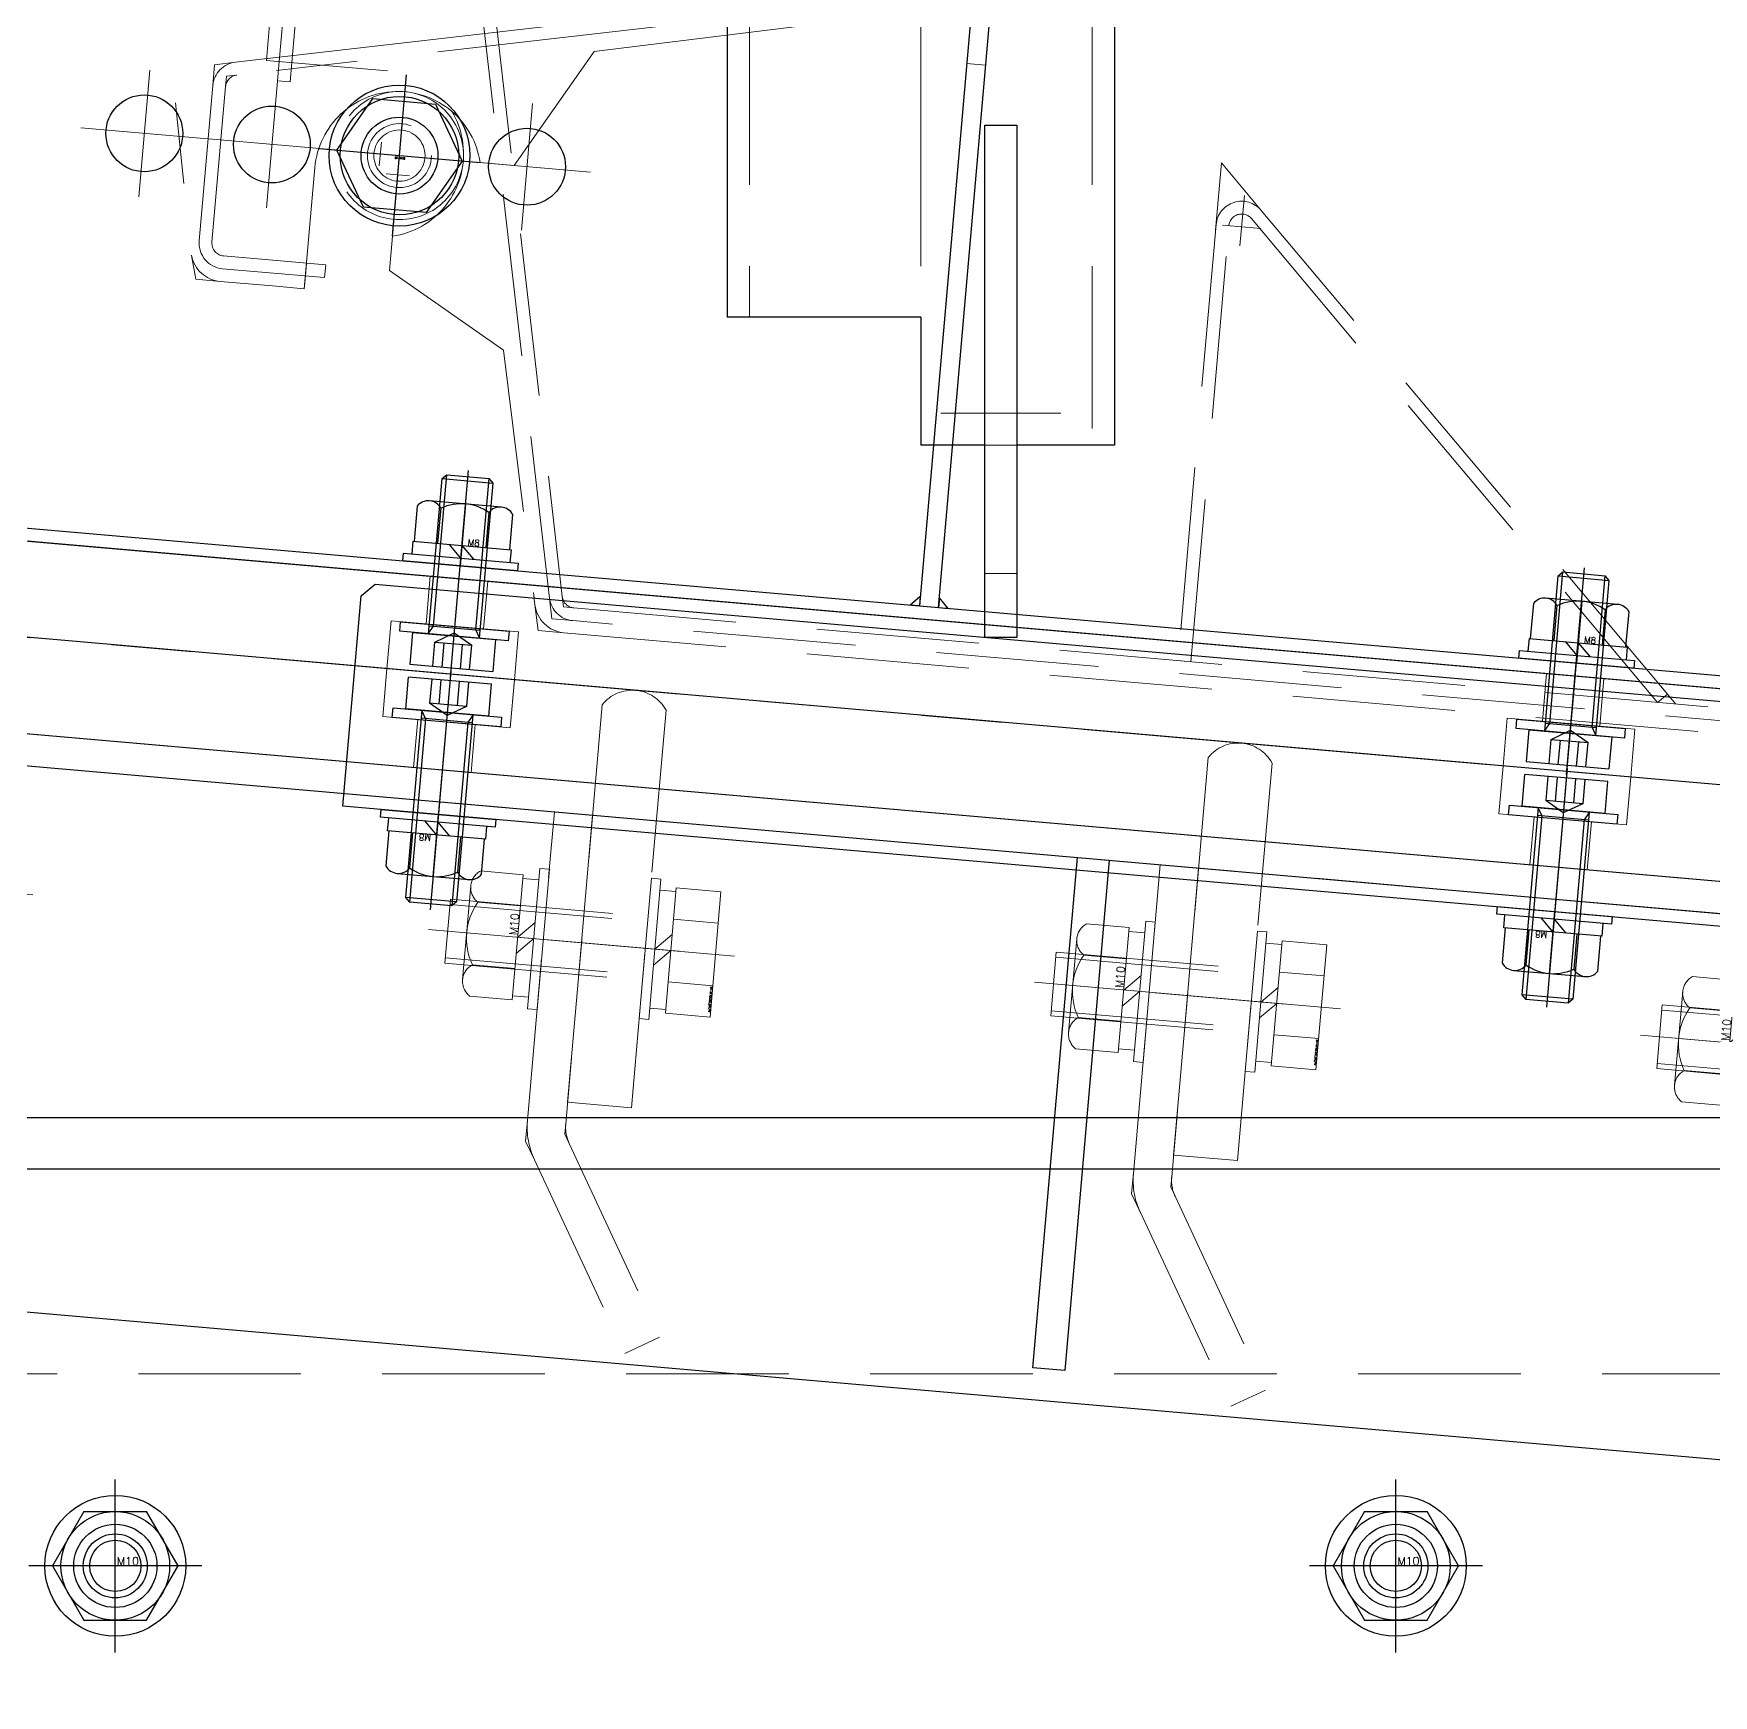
# Model space of a CAD drawing. Header units: millimetres. Extents: x -8731 to 85711, y -14522 to 31379.
# Drawn here: x 6927.9 to 7190.2, y 13537 to 13796.6 of the extents above; entities that cross this region are included whole.
import ezdxf
from ezdxf import colors
from ezdxf.entities.mleader import LeaderData, LeaderLine
from ezdxf.enums import TextEntityAlignment as Align
from ezdxf.math import Vec2, Vec3

# ---------------------------------------------------------------- set-up
doc = ezdxf.new("R2010")
doc.units = ezdxf.units.MM
doc.header["$LTSCALE"] = 4
doc.header["$PDMODE"] = 99
doc.header["$PDSIZE"] = 1
for name, pattern in [('CENTER2', [28.575, 19.05, -3.175, 3.175, -3.175]), ('HIDDEN', [9.525, 6.35, -3.175]), ('PHANTOM2', [31.75, 15.875, -3.175, 3.175, -3.175, 3.175, -3.175])]:
    doc.linetypes.add(name, pattern=pattern)
for name, color, linetype, lineweight in [('04_HIDDEN', 2, 'HIDDEN', 13), ('05_CENTER', 4, 'CENTER2', 13), ('06_PHANTOM', 2, 'PHANTOM2', 13), ('08_DIM', 3, 'Continuous', 13)]:
    doc.layers.add(name, color=color, linetype=linetype, lineweight=lineweight)
doc.layers.add('10_DRAFT', color=8, linetype='Continuous', lineweight=0, plot=False)
doc.styles.add('KANJI0', font='txt.shx', dxfattribs={"width": 0.9, "height": 30, "bigfont": 'bigfont'})
doc.styles.add('KSS_TXT', font='txt.shx', dxfattribs={"bigfont": 'extfont2.shx'})
doc.styles.add('KSS_TXT_L', font='txt.shx', dxfattribs={"height": 9, "bigfont": 'extfont2.shx'})
doc.styles.get("Standard").update_dxf_attribs({"font": 'txt.shx', "bigfont": 'extfont2.shx'})
doc.dimstyles.new('KSS_DIM', dxfattribs={"dimscale": 3, "dimtxt": 3, "dimasz": 2.5, "dimexe": 1.25, "dimexo": 0.625, "dimtad": 1, "dimdsep": 46, "dimtxsty": 'KSS_TXT', "dimblk": 'OPEN30', "dimcen": 0, "dimazin": 2, "dimtfac": 0.75, "dimtmove": 0, "dimatfit": 3, "dimldrblk": 'OPEN30', "dimfxl": 1, "dimtolj": 1, "dimarcsym": 0})

# ---------------------------------------------------------------- blocks, each defined once
blk = doc.blocks.new('A$C77346CC7_1_1')
at = {"color": 0}
for p, q in [((-15, -10), (-113.34, -28.98)), ((-111, -30), (-86.63, -30)), ((-117, -33.8), (-117, -42)), ((-115, -50), (-115, -34)), ((-113, -34), (-113, -50)), ((-86.63, -32), (-111, -32)), ((-65.65, -126.8), (-84.67, -33.6)), ((-82.71, -33.2), (-63.69, -126.4)), ((-117, -42), (-117, -47)), ((-117, -47), (-115, -47)), ((-117, -47), (-98, -47)), ((-113, -50), (-115, -50)), ((-115, -50), (-113, -50)), ((-95, -72.65), (-95, -78)), ((-95, -78), (-76.17, -88.87)), ((-76.17, -88.87), (-67.84, -128.04))]:
    blk.add_line(p, q, dxfattribs=at)
for centre, radius, start, end in [((-112, -33.8), 5, 105.5241, 180), ((-111, -34), 4, 90, 180), ((-86.63, -34), 4, 11.5346, 90), ((-111, -34), 2, 90, 180), ((-86.63, -34), 2, 11.5346, 90), ((-98, -60), 13, 283.3424, 90)]:
    blk.add_arc(centre, radius, start, end, dxfattribs=at)
at = {"layer": '04_HIDDEN'}
blk.add_line((-113, -47), (-115, -47), dxfattribs=at)
at = {"layer": '10_DRAFT'}
for p, q in [((-113.34, -28.98), (-117, -30)), ((-117, -30), (-117, -33.8)), ((-86.63, -30), (-83.37, -30)), ((-83.37, -30), (-82.71, -33.2)), ((-86.63, -32), (-85, -32)), ((-85, -32), (-84.67, -33.6)), ((-94.33, -60), (-99.84, -60)), ((-98, -61.84), (-98, -58.16)), ((-95, -61.21), (-95, -58.79))]:
    blk.add_line(p, q, dxfattribs=at)
blk = doc.blocks.new('A$C465C50AC_1_1')
blk.add_blockref('A$C77346CC7_1_1', (0, 7))
blk = doc.blocks.new('A$C2A205131_1_1_1')
at = {"color": 0}
blk.add_line((1025, 18), (0, 18), dxfattribs=at)
for centre in [(600, -12), (800, -12)]:
    blk.add_circle(centre, 6.5, dxfattribs=at)
at = {"layer": '05_CENTER'}
for p, q in [((600, -24.03), (600, 0.03)), ((800, -24.03), (800, 0.03)), ((612.03, -12), (587.97, -12)), ((812.03, -12), (787.97, -12))]:
    blk.add_line(p, q, dxfattribs=at)
blk = doc.blocks.new('10b_2_1')
at = {"color": 0, "linetype": 'CENTER2'}
for p, q in [((0, -13.51), (0, 13.51)), ((13.51, 0), (-13.51, 0))]:
    blk.add_line(p, q, dxfattribs=at)
at = {"color": 0}
for p, q in [((-4.9, 8.49), (-9.8, 0)), ((-4.9, 8.49), (4.9, 8.49)), ((9.8, 0), (4.9, 8.49)), ((-9.8, 0), (-4.9, -8.49)), ((4.9, -8.49), (9.8, 0)), ((-4.9, -8.49), (4.9, -8.49))]:
    blk.add_line(p, q, dxfattribs=at)
for radius in [11, 8.49, 5, 4]:
    blk.add_circle((0, 0), radius, dxfattribs=at)
at = {"layer": '10_DRAFT', "style": 'KSS_TXT'}
blk.add_text('M10', height=1.25, dxfattribs=at).set_placement((0.26, 0.12))
blk = doc.blocks.new('A$C08C40B1A_1')
for p in [(200, 0), (400, 0)]:
    blk.add_blockref('10b_2_1', p)
at = {"layer": '04_HIDDEN', "xscale": -1}
blk.add_blockref('A$C2A205131_1_1_1', (1000, 12), dxfattribs=at)
blk = doc.blocks.new('AM_BALLOON1')
at = {"transparency": 16777216}
blk.add_circle((0, 0), 5, dxfattribs=at)
blk.add_attdef('B_NUMBER', text='', height=3, dxfattribs=at).set_placement((0, 0), align=Align.MIDDLE_CENTER)
blk = doc.blocks.new('_OPEN')
at = {"color": 0, "linetype": 'ByBlock'}
for p, q in [((-1, 0.1667), (0, 0)), ((0, 0), (-1, -0.1667)), ((0, 0), (-1, 0))]:
    blk.add_line(p, q, dxfattribs=at)
blk = doc.blocks.new('A$C27AD2B2D_1_1_1')
at = {"color": 0}
blk.add_line((50, 192), (2550, 192), dxfattribs=at)
blk.add_lwpolyline([(50, 200), (2550, 200), (2550, 100), (50, 100)], close=True, dxfattribs=at)
for centre in [(1750, 130), (1950, 130)]:
    blk.add_circle(centre, 6.5, dxfattribs=at)
at = {"layer": '05_CENTER'}
for p, q in [((1750, 117.97), (1750, 142.03)), ((1950, 117.97), (1950, 142.03)), ((1737.97, 130), (1762.03, 130)), ((1937.97, 130), (1962.03, 130))]:
    blk.add_line(p, q, dxfattribs=at)
blk = doc.blocks.new('A$C630344D5_1_1_1')
at = {"color": 0}
blk.add_lwpolyline([(1160, 150.2), (280, 150.2, -0.037623), (275.52, 150.54), (28.38, 187.87, 1.096072), (6.32, -189.89), (309, -179.82, -0.030069), (312.61, -179.91), (1997.39, -326.79, 0.610481), (2025.81, -281.61), (1921.29, -105.09, -0.309422), (1923.51, -71.27), (2106.95, 162.34, 0.68117), (2034, 286.77), (1164.64, 150.56, -0.038872), (1160, 150.2)], format="xyb", dxfattribs=at)
blk = doc.blocks.new('_Open30')
at = {"color": 0, "linetype": 'ByBlock', "lineweight": -2}
for p, q in [((-1, 0.2679), (0, 0)), ((0, 0), (-1, -0.2679)), ((0, 0), (-1, 0))]:
    blk.add_line(p, q, dxfattribs=at)
blk = doc.blocks.new('*D4284')
at = {"layer": '08_DIM', "color": 0, "lineweight": -2, "transparency": 16777216}
for p, q in [((6840.62, 13576.45), (6840.62, 13435.98)), ((7260.62, 13569.21), (7260.62, 13435.98)), ((6878.12, 13454.73), (7223.12, 13454.73))]:
    blk.add_line(p, q, dxfattribs=at)
at = {"layer": 'Defpoints', "color": 0, "transparency": 16777216}
for p in [(6840.62, 13585.83), (7260.62, 13578.58), (7260.62, 13454.73)]:
    blk.add_point(p, dxfattribs=at)
at = {"layer": '08_DIM', "color": 0, "lineweight": -2, "transparency": 16777216, "xscale": 37.5, "yscale": 37.5, "zscale": 37.5, "rotation": 180}
blk.add_blockref('_Open30', (6840.62, 13454.73), dxfattribs=at)
at = {"layer": '08_DIM', "color": 0, "lineweight": -2, "transparency": 16777216, "xscale": 37.5, "yscale": 37.5, "zscale": 37.5}
blk.add_blockref('_Open30', (7260.62, 13454.73), dxfattribs=at)
at = {"layer": '08_DIM', "color": 0, "transparency": 16777216, "insert": (7050.62, 13486.61), "char_height": 45, "attachment_point": 5, "style": 'KSS_TXT'}
blk.add_mtext('\\A1;420', dxfattribs=at)
blk = doc.blocks.new('A$C26F8307A_1_1_1')
at = {"color": 0}
blk.add_lwpolyline([(-650, 0), (50, 0), (50, -15), (-650, -15)], close=True, dxfattribs=at)
at = {"layer": '04_HIDDEN'}
for p, q in [((-449.5, -7.5), (-449.5, 0)), ((-440.5, -7.5), (-440.5, 0)), ((-274.5, -7.5), (-274.5, 0)), ((-265.5, -7.5), (-265.5, 0)), ((-455, -7.5), (-435, -7.5)), ((-455, -15), (-455, -7.5)), ((-435, -7.5), (-435, -15)), ((-280, -7.5), (-260, -7.5)), ((-280, -15), (-280, -7.5)), ((-260, -7.5), (-260, -15))]:
    blk.add_line(p, q, dxfattribs=at)
at = {"layer": '05_CENTER'}
for p, q in [((-445, -22.32), (-445, 6.98)), ((-270, -22.32), (-270, 6.98))]:
    blk.add_line(p, q, dxfattribs=at)
blk = doc.blocks.new('A$C21297E54_1_1_1')
at = {"color": 0}
for p, q in [((-80, 2), (520, 2)), ((-80, 0), (520, 0))]:
    blk.add_line(p, q, dxfattribs=at)
blk.add_lwpolyline([(200, 113), (197, 113), (197, 2), (200, 2)], close=True, dxfattribs=at)
at = {"color": 3}
for points in [[(197, 2), (195.5, 2), (195.5, 2), (197, 3.5)], [(200, 2), (201.5, 2), (201.5, 2), (200, 3.5)]]:
    blk.add_lwpolyline(points, close=True, dxfattribs=at)
at = {"color": 0}
for centre in [(70, 65), (90, 65), (110, 65), (130, 65)]:
    blk.add_circle(centre, 6, dxfattribs=at)
at = {"layer": '04_HIDDEN'}
blk.add_line((197, 87), (200, 87), dxfattribs=at)
at = {"layer": '05_CENTER'}
for p, q in [((70, 55.07), (70, 74.93)), ((90, 55.07), (90, 74.93)), ((110, 55.07), (110, 74.93)), ((130, 55.07), (130, 74.93)), ((79.93, 65), (60.07, 65)), ((99.93, 65), (80.07, 65)), ((119.93, 65), (100.07, 65)), ((139.93, 65), (120.07, 65)), ((125, -5.61), (125, 7.61)), ((300, -5.61), (300, 7.61))]:
    blk.add_line(p, q, dxfattribs=at)
blk = doc.blocks.new('M8Nza_1_1_1')
at = {"color": 0}
for p, q in [((-7.5, 8.69), (-7.5, 3.2)), ((5.62, 9.7), (-5.63, 9.7)), ((-3.75, 3.2), (-3.75, 8.69)), ((3.75, 8.69), (3.75, 3.2)), ((7.5, 3.2), (7.5, 8.69)), ((-7.7, 3.2), (7.7, 3.2)), ((-7.7, 3.2), (-7.7, 1.2)), ((0, 1.2), (-2, 3.2)), ((0, 3.2), (2, 1.2)), ((7.7, 3.2), (7.7, 1.2))]:
    blk.add_line(p, q, dxfattribs=at)
at = {"color": 0, "linetype": 'CENTER2'}
blk.add_line((0, 9.7), (0, 0), dxfattribs=at)
at = {"color": 0}
blk.add_lwpolyline([(-9, 1.2), (9, 1.2), (9, 0), (-9, 0)], close=True, dxfattribs=at)
for centre, radius, start, end in [((-5.63, 7.45), 2.25, 33.626, 146.374), ((0, 2.2), 7.5, 60, 120), ((5.62, 7.45), 2.25, 33.626, 146.374)]:
    blk.add_arc(centre, radius, start, end, dxfattribs=at)
at = {"layer": '10_DRAFT', "style": 'KSS_TXT'}
blk.add_text('M8', height=1, dxfattribs=at).set_placement((0.87, 3.27))
blk = doc.blocks.new('CBS8-20b_1_1')
at = {"color": 0}
for p, q in [((0, 6.5), (-5, 6.5)), ((-5, 6.5), (-5, -6.5)), ((0, 6.5), (0, -6.5)), ((0, 4), (24.32, 4)), ((0.08, 4), (1.25, 3.32)), ((1.25, 4), (1.25, -4)), ((1.25, 3.32), (25, 3.32)), ((24.32, 4), (24.32, -4)), ((24.32, 4), (25, 3.32)), ((25, 3.32), (25, -3.32)), ((0, -4), (24.32, -4)), ((0.08, -4), (1.25, -3.32)), ((1.25, -3.32), (25, -3.32)), ((24.32, -4), (25, -3.32)), ((0, -6.5), (-5, -6.5))]:
    blk.add_line(p, q, dxfattribs=at)
at = {"color": 0, "linetype": 'HIDDEN'}
for p, q in [((-5, 2.89), (-1.2, 2.89)), ((-1.2, 2.89), (-1.2, -2.89)), ((-1.2, 2.89), (0.47, 0)), ((-5, 1.44), (-1.2, 1.44)), ((0.47, 0), (-1.2, -2.89)), ((-5, -1.44), (-1.2, -1.44)), ((-0.37, -1.44), (-0.37, -1.44)), ((0.05, -0.72), (0.05, -0.72)), ((-5, -2.89), (-1.2, -2.89))]:
    blk.add_line(p, q, dxfattribs=at)
at = {"color": 0, "linetype": 'CENTER2'}
blk.add_line((-6.47, 0), (25.92, 0), dxfattribs=at)
blk = doc.blocks.new('A$C2B9527C7_1_1')
at = {"color": 0}
blk.add_lwpolyline([(0, -8.5), (0, 8.5), (1.5, 8.5), (1.5, -8.5)], close=True, dxfattribs=at)
blk = doc.blocks.new('A$C2D9B734A_1_1')
at = {"color": 4}
for name in ['A$C2B9527C7_1_1', 'CBS8-20b_1_1']:
    blk.add_blockref(name, (-1.5, 0), dxfattribs=at)
blk = doc.blocks.new('A$C491655AE_1_1_1')
at = {"color": 0, "linetype": 'CENTER2'}
for p, q in [((0, -12.64), (0, 12.64)), ((-12.64, 0), (12.64, 0))]:
    blk.add_line(p, q, dxfattribs=at)
at = {"color": 0}
for p, q in [((-9.81, 0), (-4.91, 8.5)), ((-4.91, 8.5), (4.91, 8.5)), ((4.91, 8.5), (9.81, 0)), ((-4.91, -8.5), (-9.81, 0)), ((9.81, 0), (4.91, -8.5)), ((4.91, -8.5), (-4.91, -8.5))]:
    blk.add_line(p, q, dxfattribs=at)
for radius in [11, 9.25]:
    blk.add_circle((0, 0), radius, dxfattribs=at)
at = {"layer": '10_DRAFT', "style": 'KSS_TXT_L'}
blk.add_text('BT-M10', height=0.3, dxfattribs=at).set_placement((-0.7, -0.54))
blk = doc.blocks.new('FWTAS-D20-M10-T20.0b_1_1')
at = {"color": 0}
for radius in [10, 5, 4]:
    blk.add_circle((0, 0), radius, dxfattribs=at)
at = {"layer": '05_CENTER', "color": 0}
for p, q in [((0, -12.1), (0, 12.1)), ((12.1, 0), (-12.1, 0))]:
    blk.add_line(p, q, dxfattribs=at)
blk = doc.blocks.new('NTFLS-20a_1_1')
at = {"color": 0}
for p, q in [((-9.8, 1.31), (-9.8, 18.69)), ((-7.35, 20), (7.35, 20)), ((-4.9, 1.31), (-4.9, 18.69)), ((4.9, 18.69), (4.9, 1.31)), ((9.8, 18.69), (9.8, 1.31)), ((-7.35, 0), (7.35, 0))]:
    blk.add_line(p, q, dxfattribs=at)
for centre, radius, start, end in [((-7.35, 17.06), 2.94, 33.626, 146.374), ((0, 10.2), 9.8, 60, 120), ((7.35, 17.06), 2.94, 33.626, 146.374), ((-7.35, 2.94), 2.94, 213.626, 326.374), ((0, 9.8), 9.8, 240, 300), ((7.35, 2.94), 2.94, 213.626, 326.374)]:
    blk.add_arc(centre, radius, start, end, dxfattribs=at)
at = {"layer": '04_HIDDEN', "color": 0}
for p, q in [((-5, 20), (-5, 0)), ((-4, 20), (-4, 0)), ((4, 20), (4, 0)), ((5, 20), (5, 0))]:
    blk.add_line(p, q, dxfattribs=at)
at = {"layer": '10_DRAFT', "linetype": 'CENTER2'}
blk.add_line((0, 20), (0, 0), dxfattribs=at)
blk = doc.blocks.new('M10Nu_1_1_1')
at = {"color": 0}
for p, q in [((-7.35, 8), (7.35, 8)), ((-9.8, 0), (-9.8, 6.69)), ((-4.9, 0), (-4.9, 6.69)), ((4.9, 6.69), (4.9, 0)), ((9.8, 6.69), (9.8, 0)), ((-9.8, 0), (9.8, 0))]:
    blk.add_line(p, q, dxfattribs=at)
at = {"color": 0, "linetype": 'CENTER2'}
blk.add_line((0, 8), (0, 0), dxfattribs=at)
at = {"color": 0}
for centre, radius, start, end in [((-7.35, 5.06), 2.94, 33.626, 146.374), ((0, -1.8), 9.8, 60, 120), ((7.35, 5.06), 2.94, 33.626, 146.374)]:
    blk.add_arc(centre, radius, start, end, dxfattribs=at)
at = {"layer": '10_DRAFT', "style": 'KANJI0', "width": 0.82}
blk.add_text('Ｍ１０', height=1.25, dxfattribs=at).set_placement((0.26, 0.12))
blk = doc.blocks.new('A$C7A442ECB_1_1')
at = {"color": 0, "linetype": 'CENTER2'}
blk.add_line((0, -3), (0, 60), dxfattribs=at)
at = {"color": 0}
for p, q in [((-9.81, 57), (9.81, 57)), ((-9.81, 50), (-9.81, 57)), ((-4.91, 50), (-4.91, 57)), ((4.91, 50), (4.91, 57)), ((9.81, 50), (9.81, 57)), ((-9.81, 50), (9.81, 50))]:
    blk.add_line(p, q, dxfattribs=at)
at = {"color": 0, "linetype": 'HIDDEN'}
for p, q in [((-5, 0), (-5, 50)), ((5, 0), (5, 50)), ((-5, 48.04), (5, 48.04)), ((-4.19, 0), (-4.19, 48.04)), ((4.19, 0), (4.19, 48.04)), ((-5, 0), (5, 0))]:
    blk.add_line(p, q, dxfattribs=at)
at = {"layer": '10_DRAFT', "style": 'KSS_TXT_L'}
blk.add_text('BT-M10x50L', height=0.3, dxfattribs=at).set_placement((6.32, 56.66))
blk = doc.blocks.new('A$C5BE71404_1')
at = {"color": 0}
for p, q in [((-1, 40), (0, 40)), ((0, 0), (0, 40)), ((-3, 38), (-3, 7.5)), ((-7.5, 3), (-38, 3)), ((-40, 1), (-40, 0)), ((0, 0), (-40, 0))]:
    blk.add_line(p, q, dxfattribs=at)
for centre, radius, start, end in [((-1, 38), 2, 90, 180), ((-7.5, 7.5), 4.5, 270, 0), ((-38, 1), 2, 90, 180)]:
    blk.add_arc(centre, radius, start, end, dxfattribs=at)
blk = doc.blocks.new('A$C55D036C2_1_1')
at = {"layer": '05_CENTER'}
blk.add_line((0, -3.71), (0, 6.83), dxfattribs=at)
blk.add_blockref('A$C5BE71404_1', (20, 0))
blk = doc.blocks.new('A$C7AFA21F4_1_1_1')
at = {"color": 0, "linetype": 'CENTER2'}
blk.add_line((0, -24), (0, 14), dxfattribs=at)
at = {"color": 0}
for p, q in [((-9.81, 11), (9.81, 11)), ((-9.81, 4), (-9.81, 11)), ((-4.91, 4), (-4.91, 11)), ((4.91, 4), (4.91, 11)), ((9.81, 4), (9.81, 11)), ((9.81, 4), (-9.81, 4)), ((-9.25, 4), (-9.25, 1.5)), ((0, 1.5), (-2.5, 4)), ((0, 4), (2.5, 1.5)), ((9.25, 1.5), (9.25, 4)), ((-11, 1.5), (11, 1.5)), ((-11, 1.5), (-11, 0)), ((-11, 0), (11, 0)), ((11, 0), (11, 1.5))]:
    blk.add_line(p, q, dxfattribs=at)
at = {"color": 0, "linetype": 'HIDDEN'}
for p, q in [((-5, -21), (-5, 0)), ((-4.19, -21), (-4.19, 0)), ((4.19, -21), (4.19, 0)), ((5, -21), (5, 0)), ((-5, -21), (5, -21))]:
    blk.add_line(p, q, dxfattribs=at)
at = {"layer": '10_DRAFT', "style": 'KSS_TXT_L'}
blk.add_text('BT-M10x25L,SW,PW', height=0.3, dxfattribs=at).set_placement((5.1, 10.66))
blk = doc.blocks.new('M10Nza_1_1_1')
at = {"color": 0}
for p, q in [((-9.8, 4), (-9.8, 10.69)), ((-7.35, 12), (7.35, 12)), ((-4.9, 4), (-4.9, 10.69)), ((4.9, 10.69), (4.9, 4)), ((9.8, 10.69), (9.8, 4)), ((-9.8, 4), (9.8, 4)), ((-9.2, 1.5), (-9.2, 4)), ((0, 1.5), (-2.5, 4)), ((0, 4), (2.5, 1.5)), ((9.2, 4), (9.2, 1.5))]:
    blk.add_line(p, q, dxfattribs=at)
at = {"color": 0, "linetype": 'CENTER2'}
blk.add_line((0, 12), (0, 0), dxfattribs=at)
at = {"color": 0}
blk.add_lwpolyline([(-11, 1.5), (11, 1.5), (11, 0), (-11, 0)], close=True, dxfattribs=at)
for centre, radius, start, end in [((-7.35, 9.06), 2.94, 33.626, 146.374), ((0, 2.2), 9.8, 60, 120), ((7.35, 9.06), 2.94, 33.626, 146.374)]:
    blk.add_arc(centre, radius, start, end, dxfattribs=at)
at = {"layer": '10_DRAFT', "style": 'KSS_TXT'}
blk.add_text('M10', height=1.25, dxfattribs=at).set_placement((0.26, 4.12))
blk = doc.blocks.new('A$C50F277F6_1_1')
h = blk.add_hatch(color=3)
h.dxf.hatch_style = 1
h.paths.add_polyline_path([(-9.8, 1.31), (-10.87, 0), (-7.35, 0, -0.251062)])
h = blk.add_hatch(color=3)
h.dxf.hatch_style = 1
h.paths.add_polyline_path([(9.8, 1.31), (10.87, 0), (7.35, 0, 0.251062)])
h = blk.add_hatch(color=3)
h.dxf.hatch_style = 1
h.paths.add_polyline_path([(110.2, 1.31), (109.13, 0), (112.65, 0, -0.251062)])
h = blk.add_hatch(color=3)
h.dxf.hatch_style = 1
h.paths.add_polyline_path([(129.8, 1.31), (130.87, 0), (127.35, 0, 0.251062)])
at = {"color": 0}
for p, q in [((175, 0), (-15, 0)), ((-15, 0), (-15, -3)), ((175, 0), (-15, 0)), ((-15, 0), (-15, -10)), ((175, -10), (175, 0)), ((-15, -3), (175, -3)), ((-15, -10), (-113.34, -28.98)), ((136.13, -128.56), (175, -10)), ((-117, -33.8), (-117, -42)), ((-117, -42), (-117, -47)), ((-117, -47), (-98, -47)), ((-115, -47), (-115, -50)), ((-113, -50), (-113, -47)), ((-113, -50), (-115, -50)), ((-115, -50), (-113, -50)), ((-95, -72.65), (-95, -78)), ((-95, -78), (-76.17, -88.87)), ((-76.17, -88.87), (-67.84, -128.04)), ((33, -128), (35, -128)), ((-62.95, -132), (131.38, -132))]:
    blk.add_line(p, q, dxfattribs=at)
at = {"color": 3}
for p, q in [((-9.8, 1.31), (-10.87, 0)), ((9.8, 1.31), (10.87, 0)), ((110.2, 1.31), (109.13, 0)), ((129.8, 1.31), (130.87, 0))]:
    blk.add_line(p, q, dxfattribs=at)
at = {"color": 0}
for centre, radius, start, end in [((-112, -33.8), 5, 105.5241, 180), ((-98, -60), 13, 283.3424, 90), ((-62.95, -127), 5, 192, 270), ((131.38, -127), 5, 270, 341.8473)]:
    blk.add_arc(centre, radius, start, end, dxfattribs=at)
at = {"layer": '04_HIDDEN'}
for p, q in [((-6, 0), (-6, -3)), ((6, 0), (6, -3)), ((114, 0), (114, -3)), ((126, 0), (126, -3)), ((-111, -30), (-86.63, -30)), ((-115, -47), (-115, -34)), ((-113, -34), (-113, -47)), ((-86.63, -32), (-111, -32)), ((-65.65, -126.8), (-84.67, -33.6)), ((-82.71, -33.2), (-63.69, -126.4)), ((109.59, -126.59), (39.83, -56.83)), ((33, -59.66), (33, -128)), ((35, -128), (35, -59.66)), ((38.41, -58.24), (108.17, -128)), ((-61.73, -128), (135, -128)), ((108.17, -128), (109.59, -126.59)), ((135, -128), (135, -130)), ((135, -130), (-61.73, -130))]:
    blk.add_line(p, q, dxfattribs=at)
blk.add_lwpolyline([(135, -44), (135, 0), (138, 0), (138, -44, 0.414214), (141, -47), (155, -47), (155, -50), (141, -50, -0.414214)], format="xyb", close=True, dxfattribs=at)
for centre, radius, start, end in [((-111, -34), 4, 90, 180), ((-86.63, -34), 4, 11.5346, 90), ((-111, -34), 2, 90, 180), ((-86.63, -34), 2, 11.5346, 90), ((37, -59.66), 4, 45, 180), ((37, -59.66), 2, 45, 180), ((-61.73, -126), 4, 191.5346, 270), ((-61.73, -126), 2, 191.5346, 270)]:
    blk.add_arc(centre, radius, start, end, dxfattribs=at)
at = {"layer": '05_CENTER'}
for p, q in [((0, 5.49), (0, -8.61)), ((120, 5.49), (120, -8.61)), ((155, 5.49), (155, -8.61))]:
    blk.add_line(p, q, dxfattribs=at)
at = {"layer": '10_DRAFT'}
for p, q in [((-113.34, -28.98), (-117, -30)), ((-117, -30), (-117, -33.8)), ((-86.63, -30), (-83.37, -30)), ((-83.37, -30), (-82.71, -33.2)), ((-86.63, -32), (-85, -32)), ((-85, -32), (-84.67, -33.6)), ((33, -60.55), (33, -50)), ((33, -50), (40.46, -57.46)), ((37, -62.66), (37, -54.76)), ((-94.33, -60), (-99.84, -60)), ((-98, -61.84), (-98, -58.16)), ((-95, -61.21), (-95, -58.79)), ((34, -59.66), (40, -59.66)), ((-67.84, -128.04), (-67, -132)), ((-65, -130), (-65.65, -126.8)), ((-63.37, -128), (-63.69, -126.4)), ((-61.73, -128), (-63.37, -128)), ((109.59, -126.59), (111, -128)), ((-61.73, -130), (-65, -130)), ((136.13, -128.56), (135, -132)), ((-67, -132), (-62.95, -132)), ((135, -132), (131.38, -132))]:
    blk.add_line(p, q, dxfattribs=at)
at = {"color": 4}
for p in [(0, 0), (120, 0)]:
    blk.add_blockref('NTFLS-20a_1_1', p, dxfattribs=at)
blk = doc.blocks.new('A$C170915BB_1_1')
h = blk.add_hatch(color=3)
h.dxf.hatch_style = 1
h.paths.add_polyline_path([(55.2, 61.31), (54.13, 60), (57.65, 60, -0.251062)])
h = blk.add_hatch(color=3)
h.dxf.hatch_style = 1
h.paths.add_polyline_path([(74.8, 61.31), (75.87, 60), (72.35, 60, 0.251062)])
h = blk.add_hatch(color=3)
h.dxf.hatch_style = 1
h.paths.add_polyline_path([(175.2, 61.31), (174.13, 60), (177.65, 60, -0.251062)])
h = blk.add_hatch(color=3)
h.dxf.hatch_style = 1
h.paths.add_polyline_path([(194.8, 61.31), (195.87, 60), (192.35, 60, 0.251062)])
at = {"color": 3}
for p, q in [((55.2, 61.31), (54.13, 60)), ((74.8, 61.31), (75.87, 60)), ((175.2, 61.31), (174.13, 60)), ((194.8, 61.31), (195.87, 60))]:
    blk.add_line(p, q, dxfattribs=at)
for p, q in [((50, 53), (50, 60)), ((50, 60), (240, 60)), ((240, 60), (240, 53)), ((50, 57), (240, 57))]:
    blk.add_line(p, q)
for points in [[(54, 80), (76, 80), (76, 82), (54, 82)], [(174, 80), (196, 80), (196, 82), (174, 82)]]:
    blk.add_lwpolyline(points, close=True)
for name, p in [('A$C7A442ECB_1_1', (65, 53)), ('A$C7A442ECB_1_1', (185, 53)), ('A$C55D036C2_1_1', (220, 60)), ('M10Nu_1_1_1', (65, 82)), ('M10Nu_1_1_1', (185, 82)), ('M10Nza_1_1_1', (220, 63))]:
    blk.add_blockref(name, p)
at = {"color": 4}
for p in [(65, 60), (185, 60)]:
    blk.add_blockref('NTFLS-20a_1_1', p, dxfattribs=at)
at = {"rotation": 180}
blk.add_blockref('A$C7AFA21F4_1_1_1', (220, 57), dxfattribs=at)
at = {"layer": '04_HIDDEN'}
blk.add_blockref('A$C50F277F6_1_1', (65, 60), dxfattribs=at)
blk = doc.blocks.new('A$C2D014B62_1_1')
at = {"color": 0}
blk.add_lwpolyline([(-15, 0), (295, 0), (295, 3), (-15, 3)], close=True, dxfattribs=at)
at = {"layer": '05_CENTER'}
for p, q in [((0, 6.33), (0, -3.33)), ((280, 6.33), (280, -3.33)), ((280, 6.33), (280, -3.33))]:
    blk.add_line(p, q, dxfattribs=at)
blk = doc.blocks.new('A$C4B9B0C08_1_1')
for name, p in [('A$C170915BB_1_1', (-480, 80)), ('A$C2D014B62_1_1', (-485, 130)), ('A$C21297E54_1_1_1', (-620, 15)), ('A$C491655AE_1_1_1', (-510, 80)), ('M8Nza_1_1_1', (-495, 17)), ('M8Nza_1_1_1', (-320, 17)), ('A$C26F8307A_1_1_1', (-50, 15))]:
    blk.add_blockref(name, p)
at = {"rotation": 90}
for p in [(-495, 7.5), (-320, 7.5)]:
    blk.add_blockref('A$C2D9B734A_1_1', p, dxfattribs=at)
at = {"layer": '04_HIDDEN', "color": 4}
blk.add_blockref('FWTAS-D20-M10-T20.0b_1_1', (-510, 80), dxfattribs=at)
blk = doc.blocks.new('A$C64733929_1_1_1')
at = {"color": 0}
blk.add_lwpolyline([(-850, 0), (-150, 0), (-150, 15), (-850, 15)], close=True, dxfattribs=at)
at = {"layer": '04_HIDDEN'}
for p, q in [((-655, 15), (-655, 7.5)), ((-635, 7.5), (-635, 15)), ((-480, 15), (-480, 7.5)), ((-460, 7.5), (-460, 15)), ((-655, 7.5), (-635, 7.5)), ((-649.5, 7.5), (-649.5, 0)), ((-640.5, 7.5), (-640.5, 0)), ((-480, 7.5), (-460, 7.5)), ((-474.5, 7.5), (-474.5, 0)), ((-465.5, 7.5), (-465.5, 0))]:
    blk.add_line(p, q, dxfattribs=at)
at = {"layer": '05_CENTER'}
for p, q in [((-645, 22.32), (-645, -6.98)), ((-470, 22.32), (-470, -6.98))]:
    blk.add_line(p, q, dxfattribs=at)
blk = doc.blocks.new('A$C73D8729C_1_1_1')
at = {"color": 0}
blk.add_line((-100, -5), (500, -5), dxfattribs=at)
for points in [[(-100, 0), (500, 0), (500, -90), (-95, -90), (-100, -85)], [(205, -5), (210, -5), (210, -85), (205, -85)]]:
    blk.add_lwpolyline(points, close=True, dxfattribs=at)
at = {"layer": '04_HIDDEN'}
for p, q in [((123, -5), (129, -5)), ((123, -53.39), (123, -5)), ((129, -5), (129, -53.39)), ((218, -53.39), (218, -5)), ((218, -5), (224, -5)), ((224, -5), (224, -53.39)), ((129.8, -56.39), (146.5, -85.31)), ((224.8, -56.39), (241.5, -85.31)), ((124.61, -59.39), (141.3, -88.31)), ((219.61, -59.39), (236.3, -88.31)), ((141.3, -88.31), (146.5, -85.31)), ((236.3, -88.31), (241.5, -85.31))]:
    blk.add_line(p, q, dxfattribs=at)
for centre, radius in [((135, -53.39), 12), ((135, -53.39), 6), ((230, -53.39), 12), ((230, -53.39), 6)]:
    blk.add_arc(centre, radius, 179.9996, 210, dxfattribs=at)
at = {"layer": '05_CENTER'}
for p, q in [((105, 5.87), (105, -10.86)), ((280, 5.87), (280, -10.86)), ((118.84, -25), (132.93, -25)), ((213.84, -25), (227.93, -25))]:
    blk.add_line(p, q, dxfattribs=at)
at = {"layer": '10_DRAFT'}
for p, q in [((123, -56.61), (123, -53.39)), ((129, -55), (129, -53.39)), ((129.8, -56.39), (129, -55)), ((218, -56.61), (218, -53.39)), ((224, -55), (224, -53.39)), ((224.8, -56.39), (224, -55)), ((124.61, -59.39), (123, -56.61)), ((219.61, -59.39), (218, -56.61))]:
    blk.add_line(p, q, dxfattribs=at)
blk = doc.blocks.new('A$C1A3C2C0C_1_1_1')
at = {"color": 0, "linetype": 'CENTER2'}
blk.add_line((0, -34), (0, 14), dxfattribs=at)
at = {"color": 0}
for p, q in [((-9.81, 11), (9.81, 11)), ((-9.81, 4), (-9.81, 11)), ((-4.91, 4), (-4.91, 11)), ((4.91, 4), (4.91, 11)), ((9.81, 4), (9.81, 11)), ((9.81, 4), (-9.81, 4)), ((-9.25, 4), (-9.25, 1.5)), ((0, 1.5), (-2.5, 4)), ((0, 4), (2.5, 1.5)), ((9.25, 1.5), (9.25, 4)), ((-11, 1.5), (11, 1.5)), ((-11, 1.5), (-11, 0)), ((11, 0), (11, 1.5)), ((-11, 0), (11, 0))]:
    blk.add_line(p, q, dxfattribs=at)
at = {"color": 0, "linetype": 'HIDDEN'}
for p, q in [((-5, -31), (-5, 0)), ((-4.19, -31), (-4.19, 0)), ((4.19, -31), (4.19, 0)), ((5, -31), (5, 0)), ((-5, -31), (5, -31))]:
    blk.add_line(p, q, dxfattribs=at)
at = {"layer": '10_DRAFT', "style": 'KSS_TXT_L'}
blk.add_text('BT-M10x35L,SW,PW', height=0.3, dxfattribs=at).set_placement((5.1, 10.66))
blk = doc.blocks.new('A$C282E06AB_1_1_1')
at = {"color": 0}
blk.add_lwpolyline([(0, 37.32), (0, -24.99), (-10, -24.99), (-10, 37.32)], dxfattribs=at)
blk.add_arc((-5, 34.01), 6, 33.5577, 146.4458, dxfattribs=at)
at = {"layer": '05_CENTER'}
blk.add_line((-15.14, 0), (5.31, 0), dxfattribs=at)
blk = doc.blocks.new('CBSST8-30a_1_1')
at = {"color": 0}
for p, q in [((0, 6.5), (-5, 6.5)), ((-5, 6.5), (-5, -6.5)), ((0, 6.5), (0, -6.5)), ((0, 4), (29.32, 4)), ((0.08, 4), (1.25, 3.32)), ((1.25, 4), (1.25, -4)), ((1.25, 3.32), (30, 3.32)), ((29.32, 4), (29.32, -4)), ((29.32, 4), (30, 3.32)), ((30, 3.32), (30, -3.32)), ((0, -4), (29.32, -4)), ((0.08, -4), (1.25, -3.32)), ((1.25, -3.32), (30, -3.32)), ((29.32, -4), (30, -3.32)), ((0, -6.5), (-5, -6.5))]:
    blk.add_line(p, q, dxfattribs=at)
at = {"color": 0, "linetype": 'HIDDEN'}
for p, q in [((-5, 2.89), (-1.2, 2.89)), ((-1.2, 2.89), (-1.2, -2.89)), ((-1.2, 2.89), (0.47, 0)), ((-5, 1.44), (-1.2, 1.44)), ((0.47, 0), (-1.2, -2.89)), ((-5, -1.44), (-1.2, -1.44)), ((-0.37, -1.44), (-0.37, -1.44)), ((0.05, -0.72), (0.05, -0.72)), ((-5, -2.89), (-1.2, -2.89))]:
    blk.add_line(p, q, dxfattribs=at)
at = {"color": 0, "linetype": 'CENTER2'}
blk.add_line((-6.47, 0), (30.92, 0), dxfattribs=at)
blk = doc.blocks.new('A$C2CD0138C_1_1')
at = {"color": 4}
for name in ['A$C2B9527C7_1_1', 'CBSST8-30a_1_1']:
    blk.add_blockref(name, (-1.5, 0), dxfattribs=at)
blk = doc.blocks.new('A$C3C172AD4_1_1')
at = {"color": 0}
blk.add_lwpolyline([(-13, 33), (383, 33), (385, 31), (385, -2), (-15, -2), (-15, 31)], close=True, dxfattribs=at)
at = {"layer": '04_HIDDEN'}
blk.add_line((-15, 0), (385, 0), dxfattribs=at)
at = {"layer": '05_CENTER'}
for p, q in [((0, -7.34), (0, 5.26)), ((175, -7.34), (175, 5.26))]:
    blk.add_line(p, q, dxfattribs=at)
blk = doc.blocks.new('A$C51047067_1_1')
for name, p, rotation in [('A$C3C172AD4_1_1', (-494.99, -20), 0.0006564203244468038), ('A$C2CD0138C_1_1', (-495, -7.5), 270), ('A$C2CD0138C_1_1', (-320, -7.5), 270), ('M8Nza_1_1_1', (-494.99, -22), 180.0171644544541), ('M8Nza_1_1_1', (-319.99, -21.95), 180.0171644544541)]:
    blk.add_blockref(name, p, dxfattribs=dict(rotation=rotation))
for name, p in [('A$C64733929_1_1_1', (150, -15)), ('A$C73D8729C_1_1_1', (-600, -15))]:
    blk.add_blockref(name, p)
at = {"layer": '04_HIDDEN'}
for name, p, rotation in [('A$C282E06AB_1_1_1', (-461, -40), 359.999280430585), ('A$C282E06AB_1_1_1', (-366, -40), 359.999280430585), ('A$C1A3C2C0C_1_1_1', (-571, -40), 270.0003597847073), ('A$C1A3C2C0C_1_1_1', (-461, -40), 270.0003597847073), ('M10Nza_1_1_1', (-477, -40), 90), ('A$C1A3C2C0C_1_1_1', (-366, -40), 270.0003597847073), ('M10Nza_1_1_1', (-382, -40), 90), ('A$C1A3C2C0C_1_1_1', (-271, -40), 270.0003597847073), ('M10Nza_1_1_1', (-287, -40), 90)]:
    blk.add_blockref(name, p, dxfattribs=dict(at, rotation=rotation))
blk = doc.blocks.new('A$C144538DF_1_1')
at = {"color": 0}
for p, q in [((-102.8, 211.95), (-94.8, 213.05)), ((-94.8, 213.05), (-94.8, 152.95)), ((-94.8, 211.95), (-86.8, 213.05)), ((-86.8, 213.05), (-86.8, 152.95)), ((-86.8, 211.95), (-78.8, 213.05)), ((-78.8, 213.05), (-78.8, 152.95)), ((-78.8, 211.95), (-70.8, 213.05)), ((-66.8, 213.25), (-70.8, 213.05)), ((-70.8, 213.05), (-70.8, 152.95)), ((-50.8, 213.25), (-66.8, 213.25)), ((-50.8, 152.75), (-50.8, 213.25)), ((-102.8, 154.05), (-102.8, 211.95)), ((-94.8, 152.95), (-102.8, 154.05)), ((-86.8, 152.95), (-94.8, 154.05)), ((-78.8, 152.95), (-86.8, 154.05)), ((-70.8, 152.95), (-78.8, 154.05)), ((-66.8, 152.75), (-70.8, 152.95)), ((-50.8, 152.75), (-66.8, 152.75)), ((-30.25, 132.2), (30.25, 132.2)), ((-30.25, 132.2), (-30.25, 48)), ((30.25, 132.2), (30.25, 28)), ((0, 48), (-30.25, 48)), ((0, 48), (0, 28)), ((10, 28), (0, 28)), ((30.25, 28), (15, 28))]:
    blk.add_line(p, q, dxfattribs=at)
blk.add_lwpolyline([(10, 78), (15, 78), (15, -2), (10, -2)], close=True)
for radius in [81.05, 20.55]:
    blk.add_arc((-50.8, 132.2), radius, 0, 90, dxfattribs=at)
at = {"layer": '04_HIDDEN'}
for p, q in [((-50.8, 209.75), (-102.8, 209.75)), ((-50.8, 156.25), (-102.8, 156.25)), ((-26.75, 132.2), (-26.75, 48)), ((26.75, 132.2), (26.75, 28)), ((10, 28), (15, 28)), ((10, 8), (15, 8))]:
    blk.add_line(p, q, dxfattribs=at)
for radius in [77.55, 24.05]:
    blk.add_arc((-50.8, 132.2), radius, 0, 90, dxfattribs=at)
at = {"layer": '05_CENTER'}
for p, q in [((-50.8, 183), (-107.52, 183)), ((-102.8, 183), (-50.8, 183)), ((0, 132.2), (0, 21.75)), ((21.9, 33), (3.12, 33))]:
    blk.add_line(p, q, dxfattribs=at)
blk.add_arc((-50.8, 132.2), 50.8, 0, 90, dxfattribs=at)

msp = doc.modelspace()

# ---------------------------------------------------------------- block references
for name, p in [('A$C27AD2B2D_1_1_1', (5190.6226, 13427.26365)), ('A$C144538DF_1_1', (7066.42261, 13704.26365)), ('A$C08C40B1A_1', (6740.6226, 13557.26365))]:
    msp.add_blockref(name, p)
for name, rotation in [('A$C4B9B0C08_1_1', 355.0177535979543), ('A$C51047067_1_1', 355.0177535979542)]:
    msp.add_blockref(name, (7486.13312, 13653.51766), dxfattribs=dict(rotation=rotation))
at = {"layer": '06_PHANTOM', "color": 6}
msp.add_blockref('A$C630344D5_1_1_1', (5640.6226, 13967.06365), dxfattribs=at)
at = {"layer": '06_PHANTOM', "rotation": 85.01775359796093}
msp.add_blockref('A$C465C50AC_1_1', (6940.45855, 13876.75135), dxfattribs=at)

# ---------------------------------------------------------------- dimensions: what is measured, and where the dimension line sits
at = {"layer": '08_DIM'}
dim = msp.add_linear_dim(base=(7260.62409, 13454.73003), p1=(6840.62409, 13585.82754), p2=(7260.62409, 13578.58303), dimstyle='KSS_DIM', override={"dimscale": 15}, dxfattribs=at)
dim.commit()
dim.dimension.update_dxf_attribs({"geometry": '*D4284', "text_midpoint": (7050.62409, 13486.60503)})

# ---------------------------------------------------------------- leaders
ml = msp.add_multileader_block('Standard', dxfattribs=at)
ml.set_content('AM_BALLOON1', color=256, scale=15)
ml.set_attribute('B_NUMBER', 'AF', width=0)
ml.set_leader_properties(color=256, linetype='ByLayer', lineweight=-1)
ml.set_arrow_properties(name='OPEN')
ml.build(insert=Vec2(0, 0))
ml.multileader.update_dxf_attribs({"leader_type": 0, "has_dogleg": 0, "text_right_attachment_type": 6, "dogleg_length": 0, "arrow_head_size": 30, "scale": 15, "block_connection_type": 1})
ctx = ml.context
ctx.base_point, ctx.scale, ctx.char_height, ctx.arrow_head_size, ctx.landing_gap_size, ctx.plane_origin = Vec3(8262.14661, 16915.24927), 15, 60, 30, 30, Vec3(8262.14661, 16915.24927)
ctx.right_attachment, ctx.attachment_type = 6, 1
notes = []
notes.append((ctx, [(0, (0, 0, 0), (0, 0), (1, 0), 1, [])]))
ctx.block.insert = Vec3(8262.14661, 16915.24927)
ml = msp.add_multileader_block('Standard', dxfattribs=at)
ml.set_content('AM_BALLOON1', color=256, scale=15)
ml.set_attribute('B_NUMBER', 'AO', width=0)
ml.set_leader_properties(color=256, linetype='ByLayer', lineweight=-1)
ml.set_arrow_properties(name='OPEN')
ml.build(insert=Vec2(0, 0))
ml.multileader.update_dxf_attribs({"leader_type": 0, "has_dogleg": 0, "text_right_attachment_type": 6, "dogleg_length": 0, "arrow_head_size": 30, "scale": 15, "block_connection_type": 1})
ctx = ml.context
ctx.base_point, ctx.scale, ctx.char_height, ctx.arrow_head_size, ctx.landing_gap_size, ctx.plane_origin = Vec3(11532.59715, 15665.61266), 15, 60, 30, 30, Vec3(11532.59715, 15665.61266)
ctx.right_attachment, ctx.attachment_type = 6, 1
notes.append((ctx, [(0, (0, 0, 0), (0, 0), (1, 0), 1, [])]))
ctx.block.insert = Vec3(11532.59715, 15665.61266)
ml = msp.add_multileader_block('Standard', dxfattribs=at)
ml.set_content('AM_BALLOON1', color=256, scale=15)
ml.set_attribute('B_NUMBER', 'D', width=0)
ml.set_leader_properties(color=256, linetype='ByLayer', lineweight=-1)
ml.set_arrow_properties(name='OPEN')
ml.build(insert=Vec2(0, 0))
ml.multileader.update_dxf_attribs({"leader_type": 0, "has_dogleg": 0, "text_right_attachment_type": 6, "dogleg_length": 0, "arrow_head_size": 30, "scale": 15, "block_connection_type": 1})
ctx = ml.context
ctx.base_point, ctx.scale, ctx.char_height, ctx.arrow_head_size, ctx.landing_gap_size, ctx.plane_origin = Vec3(9708.75838, 15394.05003), 15, 60, 30, 30, Vec3(9708.75838, 15394.05003)
ctx.right_attachment, ctx.attachment_type = 6, 1
notes.append((ctx, [(0, (0, 0, 0), (0, 0), (1, 0), 1, [])]))
ctx.block.insert = Vec3(9708.75838, 15394.05003)
ml = msp.add_multileader_block('Standard', dxfattribs=at)
ml.set_content('AM_BALLOON1', color=256, scale=15)
ml.set_attribute('B_NUMBER', 'A', width=0)
ml.set_leader_properties(color=256, linetype='ByLayer', lineweight=-1)
ml.set_arrow_properties(name='OPEN')
ml.build(insert=Vec2(0, 0))
ml.multileader.update_dxf_attribs({"leader_type": 0, "has_dogleg": 0, "text_right_attachment_type": 6, "dogleg_length": 0, "arrow_head_size": 30, "scale": 15, "block_connection_type": 1})
ctx = ml.context
ctx.base_point, ctx.scale, ctx.char_height, ctx.arrow_head_size, ctx.landing_gap_size, ctx.plane_origin = Vec3(13148.43876, 15210.37146), 15, 60, 30, 30, Vec3(13148.43876, 15210.37146)
ctx.right_attachment, ctx.attachment_type = 6, 1
notes.append((ctx, [(0, (0, 0, 0), (0, 0), (1, 0), 1, [])]))
ctx.block.insert = Vec3(13148.43876, 15210.37146)
ml = msp.add_multileader_block('Standard', dxfattribs=at)
ml.set_content('AM_BALLOON1', color=256, scale=15)
ml.set_attribute('B_NUMBER', 'B', width=0)
ml.set_leader_properties(color=256, linetype='ByLayer', lineweight=-1)
ml.set_arrow_properties(name='OPEN')
ml.build(insert=Vec2(0, 0))
ml.multileader.update_dxf_attribs({"leader_type": 0, "has_dogleg": 0, "text_right_attachment_type": 6, "dogleg_length": 0, "arrow_head_size": 30, "scale": 15, "block_connection_type": 1})
ctx = ml.context
ctx.base_point, ctx.scale, ctx.char_height, ctx.arrow_head_size, ctx.landing_gap_size, ctx.plane_origin = Vec3(13018.80587, 15068.9297), 15, 60, 30, 30, Vec3(13018.80587, 15068.9297)
ctx.right_attachment, ctx.attachment_type = 6, 1
notes.append((ctx, [(0, (0, 0, 0), (0, 0), (1, 0), 1, [])]))
ctx.block.insert = Vec3(13018.80587, 15068.9297)
ml = msp.add_multileader_block('Standard', dxfattribs=at)
ml.set_content('AM_BALLOON1', color=256, scale=15)
ml.set_attribute('B_NUMBER', 'C', width=0)
ml.set_leader_properties(color=256, linetype='ByLayer', lineweight=-1)
ml.set_arrow_properties(name='OPEN')
ml.build(insert=Vec2(0, 0))
ml.multileader.update_dxf_attribs({"leader_type": 0, "has_dogleg": 0, "text_right_attachment_type": 6, "dogleg_length": 0, "arrow_head_size": 30, "scale": 15, "block_connection_type": 1})
ctx = ml.context
ctx.base_point, ctx.scale, ctx.char_height, ctx.arrow_head_size, ctx.landing_gap_size, ctx.plane_origin = Vec3(13161.52102, 14919.16787), 15, 60, 30, 30, Vec3(13161.52102, 14919.16787)
ctx.right_attachment, ctx.attachment_type = 6, 1
notes.append((ctx, [(0, (0, 0, 0), (0, 0), (1, 0), 1, [])]))
ctx.block.insert = Vec3(13161.52102, 14919.16787)
for ctx, leaders in notes:
    for number, flags, end, landing, length, lines in leaders:
        leader = LeaderData()
        leader.index, (leader.has_last_leader_line, leader.has_dogleg_vector, leader.attachment_direction) = number, flags
        leader.last_leader_point, leader.dogleg_vector, leader.dogleg_length = Vec3(end), Vec3(landing), length
        for number, points, colour, breaks in lines:
            line = LeaderLine()
            line.index, line.vertices, line.color, line.breaks = number, Vec3.list(points), colors.encode_raw_color(colour), breaks
            leader.lines.append(line)
        ctx.leaders.append(leader)

doc.saveas('drawing.dxf')
